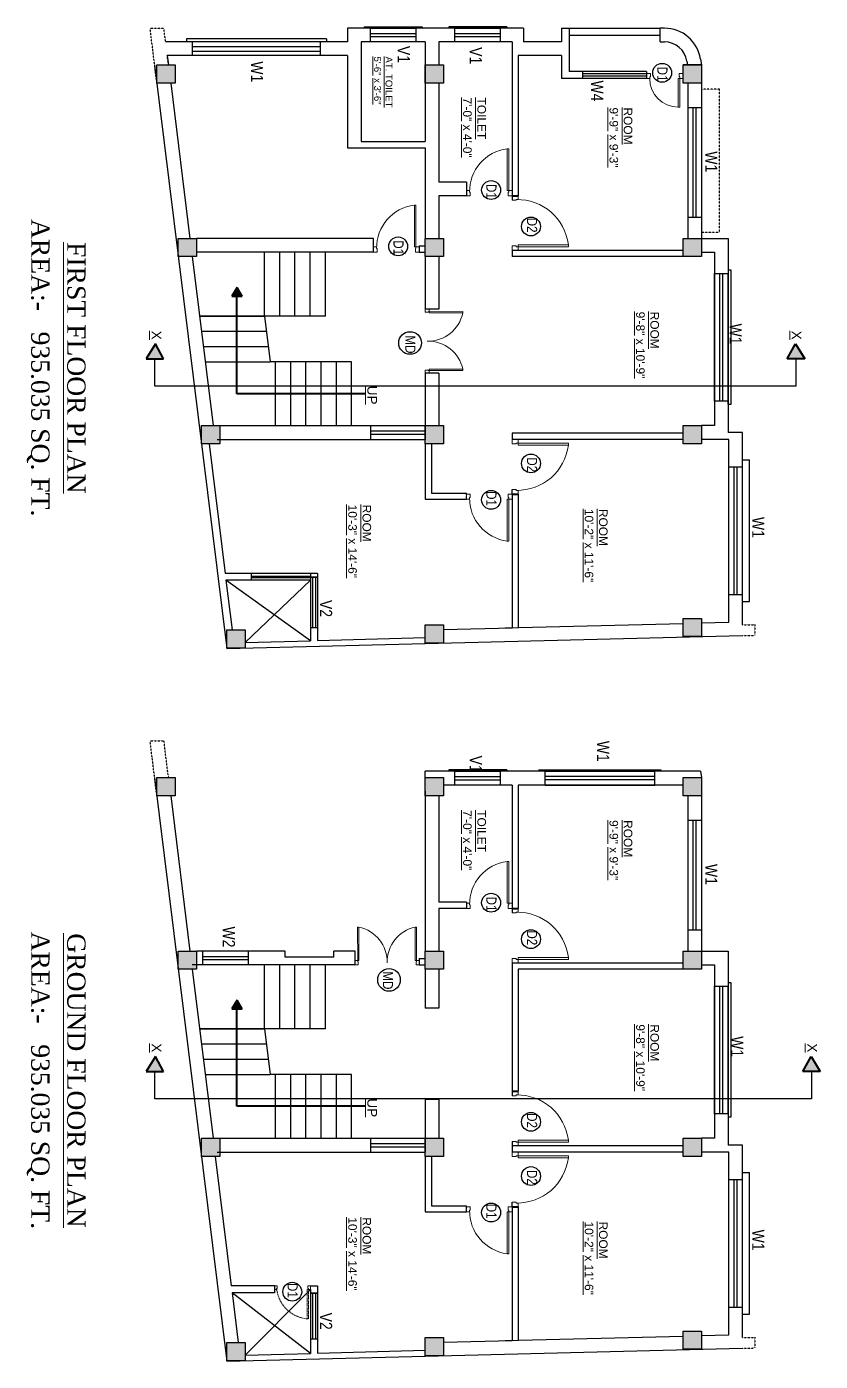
# Model space of a CAD drawing. Header units: inches. Extents: x -111 to 45239, y -6849 to 1261.
# Drawn here: x 19668 to 20189, y -848 to 28 of the extents above; entities that cross this region are included whole.
import ezdxf

# ---------------------------------------------------------------- set-up
doc = ezdxf.new("R2010")
doc.units = ezdxf.units.IN
doc.header["$LTSCALE"] = 0.5
doc.header["$MEASUREMENT"] = 0
doc.linetypes.add('DASH', pattern=[0.35, 0.25, -0.1])
doc.linetypes.add('DASHED2', pattern=[0.375, 0.25, -0.125])
for name, color, linetype, lineweight in [('door', 202, 'Continuous', 5), ('TEXT', 220, 'Continuous', 9), ('Text 0.200', 122, 'Continuous', 20), ('Toilet', 7, 'Continuous', 25), ('wall', 20, 'Continuous', 40)]:
    doc.layers.add(name, color=color, linetype=linetype, lineweight=lineweight)
doc.styles.add('ordinary', font='ARIALN.TTF')
doc.styles.get("Standard").update_dxf_attribs({"font": 'arial.ttf'})

msp = doc.modelspace()

# ---------------------------------------------------------------- hatches: boundary and pattern name
at = {"layer": 'Toilet'}
for points in [[(19765.83, -8.96), (19765.83, 3.04), (19753.83, 3.04), (19753.83, -8.96)], [(19942, -8.96), (19942, 3.04), (19930, 3.04), (19930, -8.96)], [(20111.25, -8.96), (20111.25, 3.04), (20099.25, 3.04), (20099.25, -8.96)], [(19779.91, -122.96), (19779.91, -110.96), (19767.91, -110.96), (19767.91, -122.96)], [(19942, -122.96), (19942, -110.96), (19930, -110.96), (19930, -122.96)], [(20111.25, -122.96), (20111.25, -110.96), (20099.25, -110.96), (20099.25, -122.96)], [(19795.11, -245.96), (19795.11, -233.96), (19783.11, -233.96), (19783.11, -245.96)], [(19942, -245.96), (19942, -233.96), (19930, -233.96), (19930, -245.96)], [(20111.25, -245.96), (20111.25, -233.96), (20099.25, -233.96), (20099.25, -245.96)], [(19811.72, -380.1), (19811.72, -368.1), (19799.72, -368.1), (19799.72, -380.1)], [(19942, -376.81), (19942, -364.81), (19930, -364.81), (19930, -376.81)], [(20111.25, -372.53), (20111.25, -360.53), (20099.25, -360.53), (20099.25, -372.53)], [(19765.83, -476.97), (19765.83, -464.97), (19753.83, -464.97), (19753.83, -476.97)], [(19942, -476.97), (19942, -464.97), (19930, -464.97), (19930, -476.97)], [(20111.25, -476.97), (20111.25, -464.97), (20099.25, -464.97), (20099.25, -476.97)], [(19779.91, -590.97), (19779.91, -578.97), (19767.91, -578.97), (19767.91, -590.97)], [(19942, -590.97), (19942, -578.97), (19930, -578.97), (19930, -590.97)], [(20111.25, -590.97), (20111.25, -578.97), (20099.25, -578.97), (20099.25, -590.97)], [(19795.11, -713.97), (19795.11, -701.97), (19783.11, -701.97), (19783.11, -713.97)], [(19942, -713.97), (19942, -701.97), (19930, -701.97), (19930, -713.97)], [(20111.25, -713.97), (20111.25, -701.97), (20099.25, -701.97), (20099.25, -713.97)], [(20111.25, -840.54), (20111.25, -828.54), (20099.25, -828.54), (20099.25, -840.54)], [(19811.72, -848.12), (19811.72, -836.12), (19799.72, -836.12), (19799.72, -848.12)], [(19942, -844.82), (19942, -832.82), (19930, -832.82), (19930, -844.82)]]:
    msp.add_hatch(color=1, dxfattribs=at).paths.add_polyline_path(points)
at = {"layer": 'wall', "ltscale": 5}
h = msp.add_hatch(color=2, dxfattribs=at)
h.dxf.hatch_style = 1
h.paths.add_polyline_path([(19806.53, -143.17), (19802.96, -148.91), (19809.74, -148.91)])
h = msp.add_hatch(color=2, dxfattribs=at)
h.dxf.hatch_style = 1
h.paths.add_polyline_path([(19752.84, -180.26), (19746.77, -190.03), (19758.3, -190.03)])
h = msp.add_hatch(color=2, dxfattribs=at)
h.dxf.hatch_style = 1
h.paths.add_polyline_path([(20172.99, -180.26), (20179.06, -190.03), (20167.53, -190.03)])
h = msp.add_hatch(color=2, dxfattribs=at)
h.dxf.hatch_style = 1
h.paths.add_polyline_path([(19806.53, -611.18), (19802.96, -616.92), (19809.74, -616.92)])
h = msp.add_hatch(color=2, dxfattribs=at)
h.dxf.hatch_style = 1
h.paths.add_polyline_path([(19752.84, -648.27), (19746.76, -658.04), (19758.29, -658.04)])
h = msp.add_hatch(color=2, dxfattribs=at)
h.dxf.hatch_style = 1
h.paths.add_polyline_path([(20183.23, -648.27), (20189.3, -658.04), (20177.77, -658.04)])

# ---------------------------------------------------------------- linework, layer by layer
at = {"layer": 'door', "ltscale": 0.5}
for p, q in [((20096.11, -5.96), (20096.11, -24.74)), ((20097.15, -5.96), (20099.23, -5.96)), ((20097.15, -5.96), (20099.23, -5.96)), ((20096.11, -24.74), (20097.15, -24.74)), ((19984.9, -79.63), (19986.98, -79.63)), ((19984.9, -79.63), (19986.98, -79.63)), ((19923.91, -116.63), (19926, -116.63)), ((19923.91, -116.63), (19926, -116.63)), ((19990.98, -116.46), (19990.98, -118.96)), ((19990.98, -116.46), (19990.98, -118.96)), ((19932.67, -159.11), (19932.66, -157.45)), ((19932.67, -159.11), (19932.66, -157.45)), ((19932.66, -197.8), (19932.66, -199.47)), ((19932.66, -197.8), (19932.66, -199.47)), ((19990.98, -245.46), (19990.98, -242.96)), ((19990.98, -245.46), (19990.98, -242.96)), ((19984.9, -282.29), (19986.98, -282.29)), ((19984.9, -282.29), (19986.98, -282.29)), ((19984.9, -547.64), (19986.98, -547.64)), ((19984.9, -547.64), (19986.98, -547.64)), ((19885.64, -585.3), (19883.97, -585.3)), ((19885.64, -585.3), (19883.97, -585.3)), ((19924.32, -585.31), (19925.99, -585.3)), ((19924.32, -585.31), (19925.99, -585.3)), ((19990.98, -584.47), (19990.98, -586.97)), ((19990.98, -584.47), (19990.98, -586.97)), ((19990.98, -704.47), (19990.98, -706.97)), ((19990.98, -704.47), (19990.98, -706.97)), ((19990.98, -713.47), (19990.98, -710.97)), ((19990.98, -713.47), (19990.98, -710.97)), ((19984.9, -750.3), (19986.98, -750.3)), ((19984.9, -750.3), (19986.98, -750.3)), ((19853.29, -801.29), (19854.75, -801.29)), ((19853.29, -801.29), (19854.75, -801.29))]:
    msp.add_line(p, q, dxfattribs=at)
for points in [[(20077.33, -5.96), (20075.25, -5.96), (20075.25, -2.63), (20077.75, -2.63), (20077.75, -4.92), (20077.33, -4.92)], [(20077.33, -5.96), (20075.25, -5.96), (20075.25, -2.63), (20077.75, -2.63), (20077.75, -4.92), (20077.33, -4.92)], [(19984.9, -52.14), (19984.9, -79.63), (19983.86, -79.63), (19983.86, -52.14)], [(19984.9, -52.14), (19984.9, -79.63), (19983.86, -79.63), (19983.86, -52.14)], [(19959.08, -79.63), (19957, -79.63), (19957, -82.96), (19959.49, -82.96), (19959.49, -80.67), (19959.08, -80.67)], [(19959.08, -79.63), (19957, -79.63), (19957, -82.96), (19959.49, -82.96), (19959.49, -80.67), (19959.08, -80.67)], [(19990.98, -85.46), (19990.98, -82.96), (19986.98, -82.96), (19986.98, -85.96), (19989.73, -85.96), (19989.73, -85.46)], [(19990.98, -85.46), (19990.98, -82.96), (19986.98, -82.96), (19986.98, -85.96), (19989.73, -85.96), (19989.73, -85.46)], [(19923.91, -89.14), (19923.91, -116.63), (19922.87, -116.63), (19922.87, -89.14)], [(19923.91, -89.14), (19923.91, -116.63), (19922.87, -116.63), (19922.87, -89.14)], [(19898.09, -116.63), (19896.01, -116.63), (19896.01, -119.96), (19898.51, -119.96), (19898.51, -117.67), (19898.09, -117.67)], [(19898.09, -116.63), (19896.01, -116.63), (19896.01, -119.96), (19898.51, -119.96), (19898.51, -117.67), (19898.09, -117.67)], [(20023.98, -116.46), (19990.98, -116.46), (19990.98, -115.21), (20023.98, -115.21)], [(20023.98, -116.46), (19990.98, -116.46), (19990.98, -115.21), (20023.98, -115.21)], [(19954.68, -159.08), (19932.67, -159.11), (19932.67, -159.95), (19954.68, -159.91)], [(19954.68, -159.08), (19932.67, -159.11), (19932.67, -159.95), (19954.68, -159.91)], [(19954.67, -197.77), (19932.66, -197.8), (19932.66, -196.97), (19954.67, -196.93)], [(19954.67, -197.77), (19932.66, -197.8), (19932.66, -196.97), (19954.67, -196.93)], [(20023.98, -245.46), (19990.98, -245.46), (19990.98, -246.71), (20023.98, -246.71)], [(20023.98, -245.46), (19990.98, -245.46), (19990.98, -246.71), (20023.98, -246.71)], [(19959.08, -282.29), (19957, -282.29), (19957, -278.96), (19959.49, -278.96), (19959.49, -281.25), (19959.08, -281.25)], [(19959.08, -282.29), (19957, -282.29), (19957, -278.96), (19959.49, -278.96), (19959.49, -281.25), (19959.08, -281.25)], [(19990.98, -276.46), (19990.98, -278.96), (19986.98, -278.96), (19986.98, -275.96), (19989.73, -275.96), (19989.73, -276.46)], [(19990.98, -276.46), (19990.98, -278.96), (19986.98, -278.96), (19986.98, -275.96), (19989.73, -275.96), (19989.73, -276.46)], [(19984.9, -309.78), (19984.9, -282.29), (19983.86, -282.29), (19983.86, -309.78)], [(19984.9, -309.78), (19984.9, -282.29), (19983.86, -282.29), (19983.86, -309.78)], [(19984.9, -520.15), (19984.9, -547.64), (19983.86, -547.64), (19983.86, -520.15)], [(19984.9, -520.15), (19984.9, -547.64), (19983.86, -547.64), (19983.86, -520.15)], [(19959.08, -547.64), (19957, -547.64), (19957, -550.97), (19959.49, -550.97), (19959.49, -548.68), (19959.08, -548.68)], [(19959.08, -547.64), (19957, -547.64), (19957, -550.97), (19959.49, -550.97), (19959.49, -548.68), (19959.08, -548.68)], [(19990.98, -553.47), (19990.98, -550.97), (19986.98, -550.97), (19986.98, -553.97), (19989.73, -553.97), (19989.73, -553.47)], [(19990.98, -553.47), (19990.98, -550.97), (19986.98, -550.97), (19986.98, -553.97), (19989.73, -553.97), (19989.73, -553.47)], [(19885.6, -563.29), (19885.64, -585.3), (19886.47, -585.3), (19886.44, -563.29)], [(19885.6, -563.29), (19885.64, -585.3), (19886.47, -585.3), (19886.44, -563.29)], [(19924.29, -563.3), (19924.32, -585.31), (19923.49, -585.31), (19923.46, -563.3)], [(19924.29, -563.3), (19924.32, -585.31), (19923.49, -585.31), (19923.46, -563.3)], [(20023.98, -584.47), (19990.98, -584.47), (19990.98, -583.22), (20023.98, -583.22)], [(20023.98, -584.47), (19990.98, -584.47), (19990.98, -583.22), (20023.98, -583.22)], [(19990.98, -673.47), (19990.98, -670.97), (19986.98, -670.97), (19986.98, -673.97), (19989.73, -673.97), (19989.73, -673.47)], [(19990.98, -673.47), (19990.98, -670.97), (19986.98, -670.97), (19986.98, -673.97), (19989.73, -673.97), (19989.73, -673.47)], [(20023.98, -704.47), (19990.98, -704.47), (19990.98, -703.22), (20023.98, -703.22)], [(20023.98, -704.47), (19990.98, -704.47), (19990.98, -703.22), (20023.98, -703.22)], [(20023.98, -713.47), (19990.98, -713.47), (19990.98, -714.72), (20023.98, -714.72)], [(20023.98, -713.47), (19990.98, -713.47), (19990.98, -714.72), (20023.98, -714.72)], [(19990.98, -744.47), (19990.98, -746.97), (19986.98, -746.97), (19986.98, -743.97), (19989.73, -743.97), (19989.73, -744.47)], [(19990.98, -744.47), (19990.98, -746.97), (19986.98, -746.97), (19986.98, -743.97), (19989.73, -743.97), (19989.73, -744.47)], [(19959.08, -750.3), (19957, -750.3), (19957, -746.97), (19959.49, -746.97), (19959.49, -749.26), (19959.08, -749.26)], [(19959.08, -750.3), (19957, -750.3), (19957, -746.97), (19959.49, -746.97), (19959.49, -749.26), (19959.08, -749.26)], [(19984.9, -777.79), (19984.9, -750.3), (19983.86, -750.3), (19983.86, -777.79)], [(19984.9, -777.79), (19984.9, -750.3), (19983.86, -750.3), (19983.86, -777.79)], [(19832.44, -801.29), (19830.98, -801.29), (19830.98, -798.96), (19832.73, -798.96), (19832.73, -800.56), (19832.44, -800.56)], [(19832.44, -801.29), (19830.98, -801.29), (19830.98, -798.96), (19832.73, -798.96), (19832.73, -800.56), (19832.44, -800.56)]]:
    msp.add_lwpolyline(points, close=True, dxfattribs=at)
for points in [[(20097.15, -24.74), (20097.15, -5.96), (20096.11, -5.96), (20096.11, -24.74)], [(20097.15, -24.74), (20097.15, -5.96), (20096.11, -5.96), (20096.11, -24.74)], [(20099.23, -5.96), (20099.23, -2.63), (20096.74, -2.63), (20096.74, -4.92), (20097.15, -4.92), (20097.15, -5.96)], [(20099.23, -5.96), (20099.23, -2.63), (20096.74, -2.63), (20096.74, -4.92), (20097.15, -4.92), (20097.15, -5.96)], [(19986.98, -79.63), (19986.98, -82.96), (19984.48, -82.96), (19984.48, -80.67), (19984.9, -80.67), (19984.9, -79.63)], [(19986.98, -79.63), (19986.98, -82.96), (19984.48, -82.96), (19984.48, -80.67), (19984.9, -80.67), (19984.9, -79.63)], [(19926, -116.63), (19926, -119.96), (19923.5, -119.96), (19923.5, -117.67), (19923.91, -117.67), (19923.91, -116.63)], [(19926, -116.63), (19926, -119.96), (19923.5, -119.96), (19923.5, -117.67), (19923.91, -117.67), (19923.91, -116.63)], [(19990.98, -118.96), (19986.98, -118.96), (19986.98, -115.96), (19989.73, -115.96), (19989.73, -116.46), (19990.98, -116.46)], [(19990.98, -118.96), (19986.98, -118.96), (19986.98, -115.96), (19989.73, -115.96), (19989.73, -116.46), (19990.98, -116.46)], [(19932.66, -157.45), (19930, -157.45), (19930, -159.45), (19931.83, -159.45), (19931.83, -159.12), (19932.67, -159.11)], [(19932.66, -157.45), (19930, -157.45), (19930, -159.45), (19931.83, -159.45), (19931.83, -159.12), (19932.67, -159.11)], [(19932.66, -199.47), (19930, -199.47), (19929.99, -197.47), (19931.83, -197.47), (19931.83, -197.8), (19932.66, -197.8)], [(19932.66, -199.47), (19930, -199.47), (19929.99, -197.47), (19931.83, -197.47), (19931.83, -197.8), (19932.66, -197.8)], [(19990.98, -242.96), (19986.98, -242.96), (19986.98, -245.96), (19989.73, -245.96), (19989.73, -245.46), (19990.98, -245.46)], [(19990.98, -242.96), (19986.98, -242.96), (19986.98, -245.96), (19989.73, -245.96), (19989.73, -245.46), (19990.98, -245.46)], [(19986.98, -282.29), (19986.98, -278.96), (19984.48, -278.96), (19984.48, -281.25), (19984.9, -281.25), (19984.9, -282.29)], [(19986.98, -282.29), (19986.98, -278.96), (19984.48, -278.96), (19984.48, -281.25), (19984.9, -281.25), (19984.9, -282.29)], [(19986.98, -547.64), (19986.98, -550.97), (19984.48, -550.97), (19984.48, -548.68), (19984.9, -548.68), (19984.9, -547.64)], [(19986.98, -547.64), (19986.98, -550.97), (19984.48, -550.97), (19984.48, -548.68), (19984.9, -548.68), (19984.9, -547.64)], [(19883.97, -585.3), (19883.97, -587.97), (19885.98, -587.97), (19885.97, -586.14), (19885.64, -586.14), (19885.64, -585.3)], [(19883.97, -585.3), (19883.97, -587.97), (19885.98, -587.97), (19885.97, -586.14), (19885.64, -586.14), (19885.64, -585.3)], [(19925.99, -585.3), (19926, -587.97), (19923.99, -587.98), (19923.99, -586.14), (19924.33, -586.14), (19924.32, -585.31)], [(19925.99, -585.3), (19926, -587.97), (19923.99, -587.98), (19923.99, -586.14), (19924.33, -586.14), (19924.32, -585.31)], [(19990.98, -586.97), (19986.98, -586.97), (19986.98, -583.97), (19989.73, -583.97), (19989.73, -584.47), (19990.98, -584.47)], [(19990.98, -586.97), (19986.98, -586.97), (19986.98, -583.97), (19989.73, -583.97), (19989.73, -584.47), (19990.98, -584.47)], [(19990.98, -706.97), (19986.98, -706.97), (19986.98, -703.97), (19989.73, -703.97), (19989.73, -704.47), (19990.98, -704.47)], [(19990.98, -706.97), (19986.98, -706.97), (19986.98, -703.97), (19989.73, -703.97), (19989.73, -704.47), (19990.98, -704.47)], [(19990.98, -710.97), (19986.98, -710.97), (19986.98, -713.97), (19989.73, -713.97), (19989.73, -713.47), (19990.98, -713.47)], [(19990.98, -710.97), (19986.98, -710.97), (19986.98, -713.97), (19989.73, -713.97), (19989.73, -713.47), (19990.98, -713.47)], [(19986.98, -750.3), (19986.98, -746.97), (19984.48, -746.97), (19984.48, -749.26), (19984.9, -749.26), (19984.9, -750.3)], [(19986.98, -750.3), (19986.98, -746.97), (19984.48, -746.97), (19984.48, -749.26), (19984.9, -749.26), (19984.9, -750.3)], [(19854.75, -801.29), (19854.75, -798.96), (19853, -798.96), (19853, -800.57), (19853.29, -800.57), (19853.29, -801.29)], [(19854.75, -801.29), (19854.75, -798.96), (19853, -798.96), (19853, -800.57), (19853.29, -800.57), (19853.29, -801.29)]]:
    msp.add_lwpolyline(points, dxfattribs=at)
at = {"layer": 'door', "linetype": 'DASHED2', "ltscale": 5}
msp.add_lwpolyline([(19853.29, -820.54), (19853.29, -801.29), (19852.56, -801.29), (19852.56, -820.54)], close=True, dxfattribs=at)
msp.add_lwpolyline([(19853.29, -820.54), (19853.29, -801.29), (19852.56, -801.29), (19852.56, -820.54)], close=True, dxfattribs=at)
at = {"layer": 'door', "ltscale": 0.5}
for centre, radius, start, end in [((20096.11, -5.96), 18.78, 180, 270), ((19987.36, -80.21), 28.28, 97.1036, 180.94038), ((19987.36, -80.21), 28.28, 97.1036, 180.94038), ((19990.29, -119.41), 33.95, 7.1036, 90.94038), ((19990.29, -119.41), 33.95, 7.1036, 90.94038), ((19926.37, -117.21), 28.28, 97.1036, 180.94038), ((19926.37, -117.21), 28.28, 97.1036, 180.94038), ((19931.76, -155.03), 23.43, 268.9456, 347.98009), ((19931.76, -155.03), 23.43, 268.9456, 347.98009), ((19931.83, -201.81), 23.36, 12.06041, 91.22741), ((19931.83, -201.81), 23.36, 12.06041, 91.22741), ((19990.29, -242.51), 33.95, 269.05962, 352.8964), ((19990.29, -242.51), 33.95, 269.05962, 352.8964), ((19987.36, -281.72), 28.28, 179.05962, 262.8964), ((19987.36, -281.72), 28.28, 179.05962, 262.8964), ((19987.36, -548.22), 28.28, 97.1036, 180.94038), ((19987.36, -548.22), 28.28, 97.1036, 180.94038), ((19990.29, -587.42), 33.95, 7.1036, 90.94038), ((19990.29, -587.42), 33.95, 7.1036, 90.94038), ((19881.56, -586.21), 23.43, 358.9456, 77.98009), ((19881.56, -586.21), 23.43, 358.9456, 77.98009), ((19928.34, -586.14), 23.36, 102.06041, 181.22741), ((19928.34, -586.14), 23.36, 102.06041, 181.22741), ((19990.29, -707.42), 33.95, 7.1036, 90.94038), ((19990.29, -707.42), 33.95, 7.1036, 90.94038), ((19990.29, -710.52), 33.95, 269.05962, 352.8964), ((19990.29, -710.52), 33.95, 269.05962, 352.8964), ((19987.36, -749.73), 28.28, 179.05962, 262.8964), ((19987.36, -749.73), 28.28, 179.05962, 262.8964)]:
    msp.add_arc(centre, radius, start, end, dxfattribs=at)
at = {"layer": 'door', "linetype": 'DASHED2', "ltscale": 5}
msp.add_arc((19854.68, -798.28), 22.36, 185.85757, 264.54209, dxfattribs=at)
at = {"layer": 'Toilet', "color": 1, "linetype": 'DASH', "ltscale": 0.1}
for p, q in [((19753.83, -8.96), (19749.38, 27.04)), ((19749.38, 27.04), (19758.45, 27.04)), ((19759.56, 18.04), (19758.45, 27.04)), ((19761.42, 3.04), (19760.67, 9.04)), ((20123.25, -12.96), (20111.25, -12.96)), ((20123.25, -106.96), (20123.25, -12.96)), ((20111.25, -106.96), (20123.25, -106.96)), ((19957, -282.29), (19957, -278.29)), ((20138.25, -364.84), (20146.24, -364.64)), ((20146.24, -364.64), (20146.24, -371.64)), ((20138.25, -371.84), (20146.24, -371.64)), ((19753.83, -476.97), (19749.38, -440.97)), ((19749.38, -440.97), (19758.45, -440.97)), ((19761.42, -464.97), (19758.45, -440.97)), ((20138.25, -832.85), (20146.24, -832.65)), ((20138.25, -839.85), (20146.24, -839.65)), ((20146.24, -832.65), (20146.24, -839.65))]:
    msp.add_line(p, q, dxfattribs=at)
at = {"layer": 'Toilet'}
for p, q in [((19879, 27.04), (19879, 18.04)), ((19994.5, 27.04), (19879, 27.04)), ((19994.5, 27.04), (19994.5, 18.04)), ((20019.5, 27.04), (20084.25, 27.04)), ((20019.5, 27.04), (20019.5, 18.04)), ((20024.5, 27.04), (20024.5, -1.46)), ((20086.96, 27.04), (20084.25, 27.04)), ((20084.25, 18.04), (20084.25, 27.04)), ((19879, 18.04), (19759.56, 18.04)), ((19888, 18.04), (19888, -47.46)), ((19930, 18.04), (19888, 18.04)), ((19930, 18.04), (19930, -47.46)), ((19939, 18.04), (19939, 3.04)), ((19987, 18.04), (19939, 18.04)), ((19987, 18.04), (19987, -82.96)), ((20019.5, 18.04), (19994.5, 18.04)), ((20024.5, 22.54), (20084.25, 22.54)), ((20084.25, 18.04), (20086.96, 18.04)), ((19879, 9.04), (19760.67, 9.04)), ((19760.67, 9.04), (19761.42, 3.04)), ((19879, 9.04), (19879, -51.46)), ((20019.5, 9.04), (19991, 9.04)), ((19991, 9.04), (19991, -82.96)), ((20019.5, 9.04), (20019.5, -5.96)), ((19752.35, 3.04), (19799.72, -380.41)), ((20111.25, 3.04), (20099.25, 3.04)), ((20101.79, 5.33), (20102.14, 3.04)), ((20110.68, 6.71), (20111.25, 3.04)), ((20075.25, -5.96), (20019.5, -5.96)), ((20075.25, -1.46), (20024.5, -1.46)), ((20033.25, -1.46), (20033.25, -5.96)), ((20075.25, -2.95), (20033.25, -2.95)), ((20075.25, -4.54), (20033.25, -4.54)), ((20075.25, -1.46), (20075.25, -5.96)), ((19762.9, -8.96), (19775.5, -110.96)), ((19939, -8.96), (19939, -73.96)), ((20102.25, -8.96), (20102.25, -24.96)), ((20111.25, -8.96), (20111.25, -24.96)), ((19879, -51.46), (19930, -51.46)), ((19888, -47.46), (19930, -47.46)), ((19930, -51.46), (19930, -110.96)), ((19957, -73.96), (19939, -73.96)), ((19957, -73.96), (19957, -82.96)), ((19957, -82.96), (19939, -82.96)), ((19939, -82.96), (19939, -110.96)), ((19987, -82.96), (19987, -85.96)), ((19987, -82.96), (19991, -82.96)), ((20102.25, -95.96), (20102.25, -110.96)), ((20111.25, -95.96), (20111.25, -110.96)), ((19896.01, -110.96), (19779.91, -110.96)), ((19896.01, -119.96), (19896.01, -110.96)), ((20111.25, -110.96), (20128.88, -110.96)), ((20128.88, -110.96), (20128.88, -238.46)), ((19896.01, -119.96), (19779.91, -119.96)), ((19824.49, -161.96), (19824.49, -119.96)), ((19834.49, -161.96), (19834.49, -119.96)), ((19844.49, -161.96), (19844.49, -119.96)), ((19854.49, -161.96), (19854.49, -119.96)), ((19864.49, -161.96), (19864.49, -119.96)), ((19926, -115.96), (19930, -115.96)), ((19926, -115.96), (19926, -119.96)), ((19926, -119.96), (19930, -119.96)), ((20099.25, -118.96), (19987, -118.96)), ((19987, -118.96), (19987, -122.96)), ((20111.25, -119.96), (20119.88, -119.96)), ((20119.88, -119.96), (20119.88, -233.96)), ((19776.98, -122.96), (19790.7, -233.96)), ((19930, -122.96), (19930, -157.45)), ((19939, -122.96), (19939, -157.45)), ((19986.98, -122.96), (19986.98, -122.96)), ((20099.25, -122.96), (19987, -122.96)), ((19939, -157.45), (19930, -157.45)), ((19864.49, -161.96), (19782.17, -161.96)), ((19782.17, -161.96), (19824.49, -161.96)), ((19824.49, -161.96), (19828.2, -191.96)), ((19783.41, -171.96), (19825.73, -171.96)), ((19784.64, -181.96), (19826.96, -181.96)), ((19752.53, -208.13), (19752.53, -190.03)), ((19785.88, -191.96), (19828.2, -191.96)), ((19881.7, -191.96), (19828.2, -191.96)), ((19831.7, -233.96), (19831.7, -191.96)), ((19841.7, -233.96), (19841.7, -191.96)), ((19851.7, -233.96), (19851.7, -191.96)), ((19861.7, -233.96), (19861.7, -191.96)), ((19871.7, -233.96), (19871.7, -191.96)), ((19881.7, -233.96), (19881.7, -191.96)), ((20173.3, -190.03), (20173.3, -208.13)), ((19930, -199.47), (19930, -233.96)), ((19939, -199.47), (19930, -199.47)), ((19939, -199.47), (19939, -233.96)), ((20173.3, -208.13), (19752.53, -208.13)), ((19795.11, -233.96), (19832.86, -233.96)), ((19831.7, -233.96), (19894, -233.96)), ((19894, -233.96), (19894, -242.96)), ((19894, -233.96), (19930, -233.96)), ((19930, -233.96), (19930, -242.96)), ((20119.88, -233.96), (20111.25, -233.96)), ((19793.41, -242.96), (19894, -242.96)), ((19894, -242.96), (19930, -242.96)), ((20099.25, -238.96), (19986.98, -238.96)), ((19986.98, -238.96), (19986.98, -242.96)), ((20099.25, -242.96), (19986.98, -242.96)), ((20129.25, -242.96), (20111.25, -242.96)), ((20138.25, -238.46), (20128.88, -238.46)), ((20129.25, -362.99), (20129.25, -242.96)), ((20138.25, -364.84), (20138.25, -238.46)), ((19788.15, -245.96), (19798.64, -330.95)), ((19930, -245.96), (19930, -282.29)), ((19934, -245.96), (19934, -278.29)), ((20138.25, -256.48), (20142.75, -256.48)), ((20142.75, -349.48), (20142.75, -256.48)), ((19934, -278.29), (19957, -278.29)), ((19986.98, -278.96), (19986.98, -366.68)), ((19986.98, -278.96), (19991, -278.96)), ((19987, -278.96), (19987, -275.96)), ((19990.98, -278.96), (19990.98, -366.58)), ((19930, -282.29), (19957, -282.29)), ((19859.24, -330.95), (19798.64, -330.95)), ((19859.24, -330.95), (19859.24, -375.13)), ((19794.16, -335.45), (19794.16, -335.45)), ((19854.75, -335.44), (19799.2, -335.45)), ((19799.2, -335.45), (19803.24, -368.1)), ((19854.71, -375.25), (19799.2, -335.45)), ((19811.72, -376.46), (19854.75, -335.45)), ((19854.75, -333.56), (19854.71, -375.25)), ((19859.24, -333.56), (19854.74, -333.56)), ((20138.25, -349.48), (20142.75, -349.48)), ((19942, -367.83), (19986.98, -366.68)), ((19982.5, -366.8), (20099.25, -363.83)), ((20111.25, -363.52), (20129.25, -362.99)), ((19799.72, -380.41), (20138.25, -371.84)), ((19811.72, -376.46), (19854.71, -375.25)), ((19859.24, -375.13), (19930.12, -373.13)), ((20110.63, -460.97), (19930, -460.97)), ((19930, -464.97), (19930, -460.97)), ((20110.63, -460.97), (20111.25, -464.97)), ((19752.35, -464.97), (19799.72, -848.42)), ((19949.5, -469.97), (19942, -469.97)), ((19987, -469.97), (19987, -550.97)), ((20099.25, -469.97), (19991, -469.97)), ((19991, -469.97), (19991, -550.97)), ((19762.9, -476.97), (19775.5, -578.97)), ((19930, -473.97), (19930, -578.97)), ((19939, -476.97), (19939, -546.97)), ((20102.25, -476.97), (20102.25, -492.97)), ((20111.25, -476.97), (20111.25, -492.97)), ((19957, -546.97), (19939, -546.97)), ((19957, -550.97), (19939, -550.97)), ((19939, -550.97), (19939, -578.97)), ((19957, -546.97), (19957, -550.97)), ((19987, -550.97), (19987, -553.97)), ((19987, -550.97), (19991, -550.97)), ((20102.25, -563.97), (20102.25, -578.97)), ((20111.25, -563.97), (20111.25, -578.97)), ((19783.91, -578.97), (19779.91, -578.97)), ((19837.97, -578.97), (19813.91, -578.97)), ((19837.97, -582.97), (19837.97, -578.97)), ((19869.97, -582.97), (19837.97, -582.97)), ((19883.97, -578.97), (19869.97, -578.97)), ((19869.97, -582.97), (19869.97, -578.97)), ((19883.97, -587.97), (19883.97, -578.97)), ((19926, -583.97), (19930, -583.97)), ((19926, -583.97), (19926, -587.97)), ((20099.25, -586.97), (19987, -586.97)), ((19987, -586.97), (19987, -670.97)), ((20111.25, -578.97), (20128.88, -578.97)), ((20128.88, -578.97), (20128.88, -706.47)), ((19783.91, -587.97), (19776.98, -587.97)), ((19776.98, -590.97), (19790.7, -701.97)), ((19883.97, -587.97), (19813.91, -587.97)), ((19824.49, -629.97), (19824.49, -587.97)), ((19834.49, -629.97), (19834.49, -587.97)), ((19844.49, -629.97), (19844.49, -587.97)), ((19854.49, -629.97), (19854.49, -587.97)), ((19864.49, -629.97), (19864.49, -587.97)), ((19926, -587.97), (19930, -587.97)), ((19930, -590.97), (19930, -616.47)), ((19939, -590.97), (19939, -616.47)), ((19986.98, -590.97), (19986.98, -590.97)), ((20099.25, -590.97), (19991, -590.97)), ((19991, -590.97), (19991, -670.97)), ((20111.25, -587.97), (20119.88, -587.97)), ((20119.88, -587.97), (20119.88, -701.97)), ((19939, -616.47), (19930, -616.47)), ((19864.49, -629.97), (19782.17, -629.97)), ((19782.17, -629.97), (19824.49, -629.97)), ((19824.49, -629.97), (19828.2, -659.97)), ((19783.41, -639.97), (19825.73, -639.97)), ((19784.64, -649.97), (19826.96, -649.97)), ((19752.53, -676.14), (19752.53, -658.04)), ((19785.88, -659.97), (19828.2, -659.97)), ((19881.7, -659.97), (19828.2, -659.97)), ((19831.7, -701.97), (19831.7, -659.97)), ((19841.7, -701.97), (19841.7, -659.97)), ((19851.7, -701.97), (19851.7, -659.97)), ((19861.7, -701.97), (19861.7, -659.97)), ((19871.7, -701.97), (19871.7, -659.97)), ((19881.7, -701.97), (19881.7, -659.97)), ((20183.54, -658.04), (20183.54, -676.14)), ((19987, -670.97), (19987, -673.97)), ((19987, -670.97), (19991, -670.97)), ((20183.54, -676.14), (19752.53, -676.14)), ((19930, -676.47), (19930, -701.97)), ((19939, -676.47), (19930, -676.47)), ((19939, -676.47), (19939, -701.97)), ((19795.11, -701.97), (19832.86, -701.97)), ((19831.7, -701.97), (19894, -701.97)), ((19894, -701.97), (19894, -710.97)), ((19894, -701.97), (19930, -701.97)), ((19930, -701.97), (19930, -710.97)), ((20099.25, -706.97), (19986.98, -706.97)), ((19986.98, -706.97), (19986.98, -710.97)), ((19987, -703.97), (19987, -706.97)), ((20119.88, -701.97), (20111.25, -701.97)), ((20138.25, -706.47), (20128.88, -706.47)), ((20138.25, -832.85), (20138.25, -706.47)), ((19792.18, -713.97), (19802.68, -798.96)), ((19793.41, -710.97), (19894, -710.97)), ((19894, -710.97), (19930, -710.97)), ((19930, -713.97), (19930, -750.3)), ((19934, -713.97), (19934, -746.3)), ((20099.25, -710.97), (19986.98, -710.97)), ((20129.25, -710.97), (20111.25, -710.97)), ((20129.25, -831), (20129.25, -710.97)), ((20138.25, -724.49), (20142.75, -724.49)), ((20142.75, -817.49), (20142.75, -724.49)), ((19987, -746.97), (19987, -743.97)), ((19930, -750.3), (19957, -750.3)), ((19934, -746.3), (19957, -746.3)), ((19957, -750.3), (19957, -746.3)), ((19986.98, -746.97), (19986.98, -834.7)), ((19986.98, -746.97), (19991, -746.97)), ((19990.98, -746.97), (19990.98, -834.59)), ((19794.16, -803.46), (19794.16, -803.46)), ((19830.98, -798.96), (19802.68, -798.96)), ((19803.23, -803.46), (19807.27, -836.12)), ((19830.98, -803.46), (19803.23, -803.46)), ((19854.71, -843.27), (19803.23, -803.46)), ((19811.72, -844.47), (19854.75, -801.29)), ((19830.98, -798.96), (19830.98, -803.46)), ((19854.75, -801.29), (19854.71, -843.27)), ((19859.24, -803.57), (19854.74, -803.57)), ((19854.75, -798.96), (19859.24, -798.96)), ((19854.75, -801.29), (19854.75, -801.29)), ((19859.24, -798.96), (19859.24, -842.97)), ((20138.25, -817.49), (20142.75, -817.49)), ((19982.5, -834.81), (20099.25, -831.84)), ((20111.25, -831.53), (20129.25, -831)), ((19799.72, -848.42), (20138.25, -839.85)), ((19859.24, -842.97), (19930.12, -841.15)), ((19942, -835.84), (19986.98, -834.7)), ((19811.72, -844.47), (19854.71, -843.27))]:
    msp.add_line(p, q, dxfattribs=at)
at = {"layer": 'Toilet', "color": 3}
for p, q in [((19890, 28.04), (19928, 28.04)), ((19890, 28.04), (19890, 27.04)), ((19894, 18.04), (19894, 27.04)), ((19894, 27.04), (19924, 27.04)), ((19924, 18.04), (19924, 27.04)), ((19928, 28.04), (19928, 27.04)), ((19983.5, 28.04), (19945.5, 28.04)), ((19945.5, 28.04), (19945.5, 27.04)), ((19949.5, 18.04), (19949.5, 27.04)), ((19949.5, 27.04), (19979.5, 27.04)), ((19979.5, 18.04), (19979.5, 27.04)), ((19983.5, 28.04), (19983.5, 27.04)), ((19865.28, 20.04), (19773.28, 20.04)), ((19773.28, 20.04), (19773.28, 18.04)), ((19777.28, 9.04), (19777.28, 18.04)), ((19861.28, 9.04), (19861.28, 18.04)), ((19865.28, 20.04), (19865.28, 18.04)), ((19894, 23.54), (19924, 23.54)), ((19894, 21.54), (19924, 21.54)), ((19924, 18.04), (19894, 18.04)), ((19949.5, 23.54), (19979.5, 23.54)), ((19949.5, 21.54), (19979.5, 21.54)), ((19979.5, 18.04), (19949.5, 18.04)), ((19777.28, 15.04), (19861.28, 15.04)), ((19777.28, 12.04), (19861.28, 12.04)), ((20102.25, -24.96), (20111.25, -24.96)), ((20102.25, -24.96), (20102.25, -96.96)), ((20105.75, -96.96), (20105.75, -24.96)), ((20107.75, -96.96), (20107.75, -24.96)), ((20111.25, -24.96), (20111.25, -96.96)), ((20102.25, -96.96), (20111.25, -96.96)), ((20119.88, -133.96), (20128.88, -133.96)), ((20119.88, -217.96), (20119.88, -133.96)), ((20123.38, -217.96), (20123.38, -133.96)), ((20125.38, -217.96), (20125.38, -133.96)), ((20130.88, -131.96), (20128.88, -131.96)), ((20128.88, -219.96), (20128.88, -133.96)), ((20130.88, -219.96), (20130.88, -131.96)), ((20128.88, -217.96), (20119.88, -217.96)), ((20128.88, -219.96), (20130.88, -219.96)), ((19894, -237.46), (19930, -237.46)), ((19894, -239.46), (19930, -239.46)), ((20129.25, -260.98), (20138.25, -260.98)), ((20129.25, -344.98), (20129.25, -260.98)), ((20132.75, -344.98), (20132.75, -260.98)), ((20134.75, -344.98), (20134.75, -260.98)), ((20138.25, -344.98), (20138.25, -260.98)), ((19815.74, -330.95), (19815.74, -335.45)), ((19815.74, -332.7), (19854.74, -332.7)), ((19854.74, -330.95), (19854.74, -335.45)), ((19815.74, -333.7), (19854.74, -333.7)), ((19854.74, -333.56), (19859.24, -333.56)), ((19855.99, -333.56), (19855.99, -366.56)), ((19857.99, -333.56), (19857.99, -366.56)), ((20138.25, -344.98), (20129.25, -344.98)), ((19854.74, -366.56), (19859.24, -366.56)), ((19983.5, -459.97), (19945.5, -459.97)), ((19945.5, -459.97), (19945.5, -460.97)), ((19949.5, -469.97), (19949.5, -460.97)), ((19949.5, -460.97), (19979.5, -460.97)), ((19949.5, -464.47), (19979.5, -464.47)), ((19979.5, -469.97), (19979.5, -460.97)), ((19983.5, -459.97), (19983.5, -460.97)), ((20004.62, -459.97), (20084.62, -459.97)), ((20004.62, -459.97), (20004.62, -460.97)), ((20008.62, -469.97), (20008.62, -460.97)), ((20008.62, -460.97), (20080.62, -460.97)), ((20080.62, -464.47), (20008.62, -464.47)), ((20080.62, -469.97), (20080.62, -460.97)), ((20084.62, -459.97), (20084.62, -460.97)), ((19949.5, -466.47), (19979.5, -466.47)), ((19979.5, -469.97), (19949.5, -469.97)), ((19987, -469.97), (19979.5, -469.97)), ((20080.62, -466.47), (20008.62, -466.47)), ((20008.62, -469.97), (20080.62, -469.97)), ((20102.25, -492.97), (20111.25, -492.97)), ((20102.25, -492.97), (20102.25, -564.97)), ((20105.75, -564.97), (20105.75, -492.97)), ((20107.75, -564.97), (20107.75, -492.97)), ((20111.25, -492.97), (20111.25, -564.97)), ((20102.25, -564.97), (20111.25, -564.97)), ((19783.91, -587.97), (19783.91, -578.97)), ((19813.91, -578.97), (19783.91, -578.97)), ((19783.91, -582.47), (19813.91, -582.47)), ((19783.91, -584.47), (19813.91, -584.47)), ((19813.91, -587.97), (19813.91, -578.97)), ((19813.91, -587.97), (19783.91, -587.97)), ((20119.88, -601.97), (20128.88, -601.97)), ((20119.88, -685.97), (20119.88, -601.97)), ((20123.38, -685.97), (20123.38, -601.97)), ((20125.38, -685.97), (20125.38, -601.97)), ((20130.88, -599.97), (20128.88, -599.97)), ((20128.88, -685.97), (20128.88, -601.97)), ((20130.88, -687.97), (20130.88, -599.97)), ((20128.88, -685.97), (20119.88, -685.97)), ((20128.88, -687.97), (20130.88, -687.97)), ((19894, -705.47), (19930, -705.47)), ((19894, -707.47), (19930, -707.47)), ((20129.25, -728.99), (20138.25, -728.99)), ((20129.25, -812.99), (20129.25, -728.99)), ((20132.75, -812.99), (20132.75, -728.99)), ((20134.75, -812.99), (20134.75, -728.99)), ((20138.25, -812.99), (20138.25, -728.99)), ((19854.74, -803.57), (19859.24, -803.57)), ((19855.99, -803.57), (19855.99, -833.57)), ((19857.99, -803.57), (19857.99, -833.57)), ((20138.25, -812.99), (20129.25, -812.99)), ((19854.74, -833.57), (19859.24, -833.57))]:
    msp.add_line(p, q, dxfattribs=at)
at = {"layer": 'Toilet'}
for points in [[(19765.83, 3.04), (19765.83, -8.96), (19753.83, -8.96), (19753.83, 3.04)], [(19942, 3.04), (19942, -8.96), (19930, -8.96), (19930, 3.04)], [(20111.25, 3.04), (20111.25, -8.96), (20099.25, -8.96), (20099.25, 3.04)], [(19779.91, -110.96), (19779.91, -122.96), (19767.91, -122.96), (19767.91, -110.96)], [(19942, -110.96), (19942, -122.96), (19930, -122.96), (19930, -110.96)], [(20111.25, -110.96), (20111.25, -122.96), (20099.25, -122.96), (20099.25, -110.96)], [(19795.11, -233.96), (19795.11, -245.96), (19783.11, -245.96), (19783.11, -233.96)], [(19942, -233.96), (19942, -245.96), (19930, -245.96), (19930, -233.96)], [(20111.25, -233.96), (20111.25, -245.96), (20099.25, -245.96), (20099.25, -233.96)], [(19811.72, -368.1), (19811.72, -380.1), (19799.72, -380.1), (19799.72, -368.1)], [(19942, -364.81), (19942, -376.81), (19930, -376.81), (19930, -364.81)], [(20111.25, -360.53), (20111.25, -372.53), (20099.25, -372.53), (20099.25, -360.53)], [(19765.83, -464.97), (19765.83, -476.97), (19753.83, -476.97), (19753.83, -464.97)], [(19942, -464.97), (19942, -476.97), (19930, -476.97), (19930, -464.97)], [(20111.25, -464.97), (20111.25, -476.97), (20099.25, -476.97), (20099.25, -464.97)], [(19779.91, -578.97), (19779.91, -590.97), (19767.91, -590.97), (19767.91, -578.97)], [(19942, -578.97), (19942, -590.97), (19930, -590.97), (19930, -578.97)], [(20111.25, -578.97), (20111.25, -590.97), (20099.25, -590.97), (20099.25, -578.97)], [(19795.11, -701.97), (19795.11, -713.97), (19783.11, -713.97), (19783.11, -701.97)], [(19942, -701.97), (19942, -713.97), (19930, -713.97), (19930, -701.97)], [(20111.25, -701.97), (20111.25, -713.97), (20099.25, -713.97), (20099.25, -701.97)], [(20111.25, -828.54), (20111.25, -840.54), (20099.25, -840.54), (20099.25, -828.54)], [(19811.72, -836.12), (19811.72, -848.12), (19799.72, -848.12), (19799.72, -836.12)], [(19942, -832.82), (19942, -844.82), (19930, -844.82), (19930, -832.82)]]:
    msp.add_lwpolyline(points, close=True, dxfattribs=at)
for centre, radius in [((20085.47, -2.23), 6.19), ((19973.22, -79.23), 6.19), ((19999.4, -103.15), 6.19), ((19912.23, -116.23), 6.19), ((19920.01, -179.68), 7.43), ((19999.4, -258.77), 6.19), ((19973.22, -282.7), 6.19), ((19973.22, -547.24), 6.19), ((19999.4, -571.16), 6.19), ((19906.21, -597.96), 7.43), ((19999.4, -691.16), 6.19), ((19999.4, -726.78), 6.19), ((19973.22, -750.71), 6.19), ((19842.73, -802.7), 6.19)]:
    msp.add_circle(centre, radius, dxfattribs=at)
for radius in [24, 15]:
    msp.add_arc((20086.96, 3.04), radius, 8.79162, 90, dxfattribs=at)
at = {"layer": 'wall', "ltscale": 5}
for p, q in [((19986.98, -82.96), (19990.98, -82.96)), ((19986.98, -82.96), (19990.98, -82.96)), ((19986.98, -82.96), (19990.98, -82.96)), ((19986.98, -82.96), (19990.98, -82.96)), ((19986.98, -82.96), (19990.98, -82.96)), ((19986.98, -82.96), (19990.98, -82.96)), ((19986.98, -278.96), (19990.98, -278.96)), ((19986.98, -278.96), (19990.98, -278.96)), ((19986.98, -278.96), (19990.98, -278.96)), ((19986.98, -278.96), (19990.98, -278.96)), ((19986.98, -278.96), (19990.98, -278.96)), ((19986.98, -278.96), (19990.98, -278.96)), ((19986.98, -550.97), (19990.98, -550.97)), ((19986.98, -550.97), (19990.98, -550.97)), ((19986.98, -550.97), (19990.98, -550.97)), ((19986.98, -550.97), (19990.98, -550.97)), ((19986.98, -550.97), (19990.98, -550.97)), ((19986.98, -550.97), (19990.98, -550.97)), ((19986.98, -670.97), (19990.98, -670.97)), ((19986.98, -670.97), (19990.98, -670.97)), ((19986.98, -670.97), (19990.98, -670.97)), ((19986.98, -670.97), (19990.98, -670.97)), ((19986.98, -670.97), (19990.98, -670.97)), ((19986.98, -670.97), (19990.98, -670.97)), ((19986.98, -746.97), (19990.98, -746.97)), ((19986.98, -746.97), (19990.98, -746.97)), ((19986.98, -746.97), (19990.98, -746.97)), ((19986.98, -746.97), (19990.98, -746.97)), ((19986.98, -746.97), (19990.98, -746.97)), ((19986.98, -746.97), (19990.98, -746.97))]:
    msp.add_line(p, q, dxfattribs=at)
at = {"layer": 'wall', "color": 1, "ltscale": 5}
for p, q in [((19806.53, -143.17), (19802.96, -148.91)), ((19802.96, -148.91), (19809.74, -148.91)), ((19806.35, -212.96), (19806.35, -148.91)), ((19809.74, -148.91), (19806.53, -143.17)), ((19752.84, -180.26), (19746.77, -190.03)), ((19758.3, -190.03), (19752.84, -180.26)), ((20167.53, -190.03), (20172.99, -180.26)), ((20172.99, -180.26), (20179.06, -190.03)), ((19746.77, -190.03), (19758.3, -190.03)), ((20179.06, -190.03), (20167.53, -190.03)), ((19890.58, -212.96), (19806.35, -212.96)), ((19806.53, -611.18), (19802.96, -616.92)), ((19809.74, -616.92), (19806.53, -611.18)), ((19802.96, -616.92), (19809.74, -616.92)), ((19806.35, -680.97), (19806.35, -616.92)), ((19752.84, -648.27), (19746.76, -658.04)), ((19758.29, -658.04), (19752.84, -648.27)), ((20177.77, -658.04), (20183.23, -648.27)), ((20183.23, -648.27), (20189.3, -658.04)), ((19746.76, -658.04), (19758.29, -658.04)), ((20189.3, -658.04), (20177.77, -658.04)), ((19890.58, -680.97), (19806.35, -680.97))]:
    msp.add_line(p, q, dxfattribs=at)

# ---------------------------------------------------------------- texts
at = {"layer": 'door', "ltscale": 0.5, "rotation": 270, "style": 'ordinary'}
for s, insert, char_height, width, attachment_point in [('V1', (19911.89, 15.42), 8, 4.3538, 7), ('V1', (19959.19, 14.58), 8, 4.3538, 7), ('W1', (19815.58, 5.29), 8, 4.3538, 7), ('D1', (20089.03, 1.78), 6.664, 3.6268, 1), ('W4', (20038.87, -7.27), 8, 4.3538, 7), ('W1', (20113.75, -53.8), 8, 4.3538, 7), ('D1', (19976.78, -75.22), 6.664, 3.6268, 1), ('D2', (20003.45, -107.17), 6.664, 3.6268, 3), ('D1', (19915.79, -112.22), 6.664, 3.6268, 1), ('W1', (20129.78, -166.9), 8, 4.3538, 7), ('MD', (19923.6, -174.7), 6.664, 3.6268, 1), ('D2', (20003.45, -254.75), 6.664, 3.6268, 1), ('D1', (19976.78, -286.7), 6.664, 3.6268, 3), ('W1', (20144.59, -293.91), 8, 4.3538, 7), ('V2', (19860.83, -348.44), 8, 4.3538, 7), ('W1', (20042.79, -440.96), 8, 4.3538, 7), ('V1', (19959.19, -450.66), 8, 4.3538, 7), ('W1', (20113.75, -521.81), 8, 4.3538, 7), ('D1', (19976.78, -543.23), 6.664, 3.6268, 1), ('W2', (19797.11, -562.89), 8, 4.3538, 7), ('D2', (20003.45, -575.19), 6.664, 3.6268, 3), ('MD', (19908.85, -592.35), 6.664, 3.6268, 1), ('W1', (20130.78, -634.91), 8, 4.3538, 7), ('D2', (20003.45, -695.19), 6.664, 3.6268, 3), ('D2', (20003.45, -722.76), 6.664, 3.6268, 1), ('D1', (19976.78, -754.71), 6.664, 3.6268, 3), ('W1', (20144.59, -761.92), 8, 4.3538, 7), ('D1', (19846.29, -806.7), 6.664, 3.6268, 3), ('V2', (19860.83, -816.45), 8, 4.3538, 7)]:
    msp.add_mtext(s, dxfattribs=dict(at, insert=insert, char_height=char_height, width=width, attachment_point=attachment_point))
at = {"layer": 'TEXT', "rotation": 270}
for s, insert, char_height, width, attachment_point in [('{\\fArial TUR|b0|i0|c162|p34;\\LAT. TOILET\\P\\fArial TUR|b0|i0|c0|p34;5\\fArial TUR|b0|i0|c162|p34;\'-\\fArial TUR|b0|i0|c0|p34;6\\fArial TUR|b0|i0|c162|p34;" x \\fArial TUR|b0|i0|c0|p34;3\\fArial TUR|b0|i0|c162|p34;\'-\\fArial TUR|b0|i0|c0|p34;6\\fArial TUR|b0|i0|c162|p34;"}', (19896.38, 8.45), 4.48731, 49.7297, 7), ('{\\fArial TUR|b0|i0|c162|p34;\\LTOILET\\P\\fArial TUR|b0|i0|c0|p34;7\\fArial TUR|b0|i0|c162|p34;\'-\\fArial TUR|b0|i0|c0|p34;0\\fArial TUR|b0|i0|c162|p34;" x \\fArial TUR|b0|i0|c0|p34;4\\fArial TUR|b0|i0|c162|p34;\'-0"}', (19954.78, -18.49), 5.60913, 62.1621, 7), ('{\\fArial TUR|b0|i0|c162|p34;\\LROOM\\P\\fArial TUR|b0|i0|c0|p34;9\\fArial TUR|b0|i0|c162|p34;\'-\\fArial TUR|b0|i0|c0|p34;9\\fArial TUR|b0|i0|c162|p34;" x \\fArial TUR|b0|i0|c0|p34;9\\fArial TUR|b0|i0|c162|p34;\'-\\fArial TUR|b0|i0|c0|p34;3\\fArial TUR|b0|i0|c162|p34;"}', (20050.87, -25), 5.60913, 62.1621, 7), ('{\\fArial TUR|b0|i0|c162|p34;\\LROOM\\P\\fArial TUR|b0|i0|c0|p34;9\\fArial TUR|b0|i0|c162|p34;\'-\\fArial TUR|b0|i0|c0|p34;8\\fArial TUR|b0|i0|c162|p34;" x 1\\fArial TUR|b0|i0|c0|p34;0\\fArial TUR|b0|i0|c162|p34;\'-\\fArial TUR|b0|i0|c0|p34;9\\fArial TUR|b0|i0|c162|p34;"}', (20068.34, -159.1), 5.60913, 62.1621, 7), ('{\\LX}', (19750.35, -177.55), 6.378, 70.6779, 9), ('{\\LX}', (20170.49, -177.55), 6.378, 70.6779, 9), ('{\\LUP }', (19891.89, -220.12), 6.378, 70.6779, 9), ('{\\fArial TUR|b0|i0|c162|p34;\\LROOM\\P1\\fArial TUR|b0|i0|c0|p34;0\\fArial TUR|b0|i0|c162|p34;\'-\\fArial TUR|b0|i0|c0|p34;3\\fArial TUR|b0|i0|c162|p34;" x 1\\fArial TUR|b0|i0|c0|p34;4\\fArial TUR|b0|i0|c162|p34;\'-\\fArial TUR|b0|i0|c0|p34;6\\fArial TUR|b0|i0|c162|p34;"}', (19879.4, -285.84), 5.60913, 62.1621, 7), ('{\\fArial TUR|b0|i0|c162|p34;\\LROOM\\P\\fArial TUR|b0|i0|c0|p34;10\\fArial TUR|b0|i0|c162|p34;\'-\\fArial TUR|b0|i0|c0|p34;2\\fArial TUR|b0|i0|c162|p34;" x 1\\fArial TUR|b0|i0|c0|p34;1\\fArial TUR|b0|i0|c162|p34;\'-\\fArial TUR|b0|i0|c0|p34;6\\fArial TUR|b0|i0|c162|p34;"}', (20034.62, -288.63), 5.60913, 62.1621, 7), ('{\\fArial TUR|b0|i0|c162|p34;\\LTOILET\\P\\fArial TUR|b0|i0|c0|p34;7\\fArial TUR|b0|i0|c162|p34;\'-\\fArial TUR|b0|i0|c0|p34;0\\fArial TUR|b0|i0|c162|p34;" x \\fArial TUR|b0|i0|c0|p34;4\\fArial TUR|b0|i0|c162|p34;\'-0"}', (19954.78, -486.5), 5.60913, 62.1621, 7), ('{\\fArial TUR|b0|i0|c162|p34;\\LROOM\\P\\fArial TUR|b0|i0|c0|p34;9\\fArial TUR|b0|i0|c162|p34;\'-\\fArial TUR|b0|i0|c0|p34;9\\fArial TUR|b0|i0|c162|p34;" x \\fArial TUR|b0|i0|c0|p34;9\\fArial TUR|b0|i0|c162|p34;\'-\\fArial TUR|b0|i0|c0|p34;3\\fArial TUR|b0|i0|c162|p34;"}', (20050.87, -493.01), 5.60913, 62.1621, 7), ('{\\fArial TUR|b0|i0|c162|p34;\\LROOM\\P\\fArial TUR|b0|i0|c0|p34;9\\fArial TUR|b0|i0|c162|p34;\'-\\fArial TUR|b0|i0|c0|p34;8\\fArial TUR|b0|i0|c162|p34;" x 1\\fArial TUR|b0|i0|c0|p34;0\\fArial TUR|b0|i0|c162|p34;\'-\\fArial TUR|b0|i0|c0|p34;9\\fArial TUR|b0|i0|c162|p34;"}', (20068.34, -627.11), 5.60913, 62.1621, 7), ('{\\LX}', (19750.34, -645.56), 6.378, 70.6779, 9), ('{\\LX}', (20180.73, -645.56), 6.378, 70.6779, 9), ('{\\LUP }', (19891.89, -688.13), 6.378, 70.6779, 9), ('{\\fArial TUR|b0|i0|c162|p34;\\LROOM\\P1\\fArial TUR|b0|i0|c0|p34;0\\fArial TUR|b0|i0|c162|p34;\'-\\fArial TUR|b0|i0|c0|p34;3\\fArial TUR|b0|i0|c162|p34;" x 1\\fArial TUR|b0|i0|c0|p34;4\\fArial TUR|b0|i0|c162|p34;\'-\\fArial TUR|b0|i0|c0|p34;6\\fArial TUR|b0|i0|c162|p34;"}', (19879.4, -753.85), 5.60913, 62.1621, 7), ('{\\fArial TUR|b0|i0|c162|p34;\\LROOM\\P\\fArial TUR|b0|i0|c0|p34;10\\fArial TUR|b0|i0|c162|p34;\'-\\fArial TUR|b0|i0|c0|p34;2\\fArial TUR|b0|i0|c162|p34;" x 1\\fArial TUR|b0|i0|c0|p34;1\\fArial TUR|b0|i0|c162|p34;\'-\\fArial TUR|b0|i0|c0|p34;6\\fArial TUR|b0|i0|c162|p34;"}', (20034.62, -756.64), 5.60913, 62.1621, 7)]:
    msp.add_mtext(s, dxfattribs=dict(at, insert=insert, char_height=char_height, width=width, attachment_point=attachment_point))
at = {"layer": 'Text 0.200', "ltscale": 10, "char_height": 12, "attachment_point": 2, "rotation": 270}
for s, insert, width in [('\\pi-60,l72;{\\fTimes New Roman|b0|i0|c0|p18;AREA:-^I  935.035 SQ. FT.}', (19683.38, -189.88), 219.164), ('{\\fTimes New Roman|b0|i0|c0|p18;\\L\\PFIRST FLOOR PLAN}', (19727.01, -195.99), 191.0164), ('\\pi-60,l72;{\\fTimes New Roman|b0|i0|c0|p18;AREA:-^I  935.035 SQ. FT.}', (19683.37, -657.89), 219.164), ('{\\fTimes New Roman|b0|i0|c0|p18;\\L\\PGROUND FLOOR PLAN}', (19727, -664), 191.0164)]:
    msp.add_mtext(s, dxfattribs=dict(at, insert=insert, width=width))

doc.saveas('drawing.dxf')
